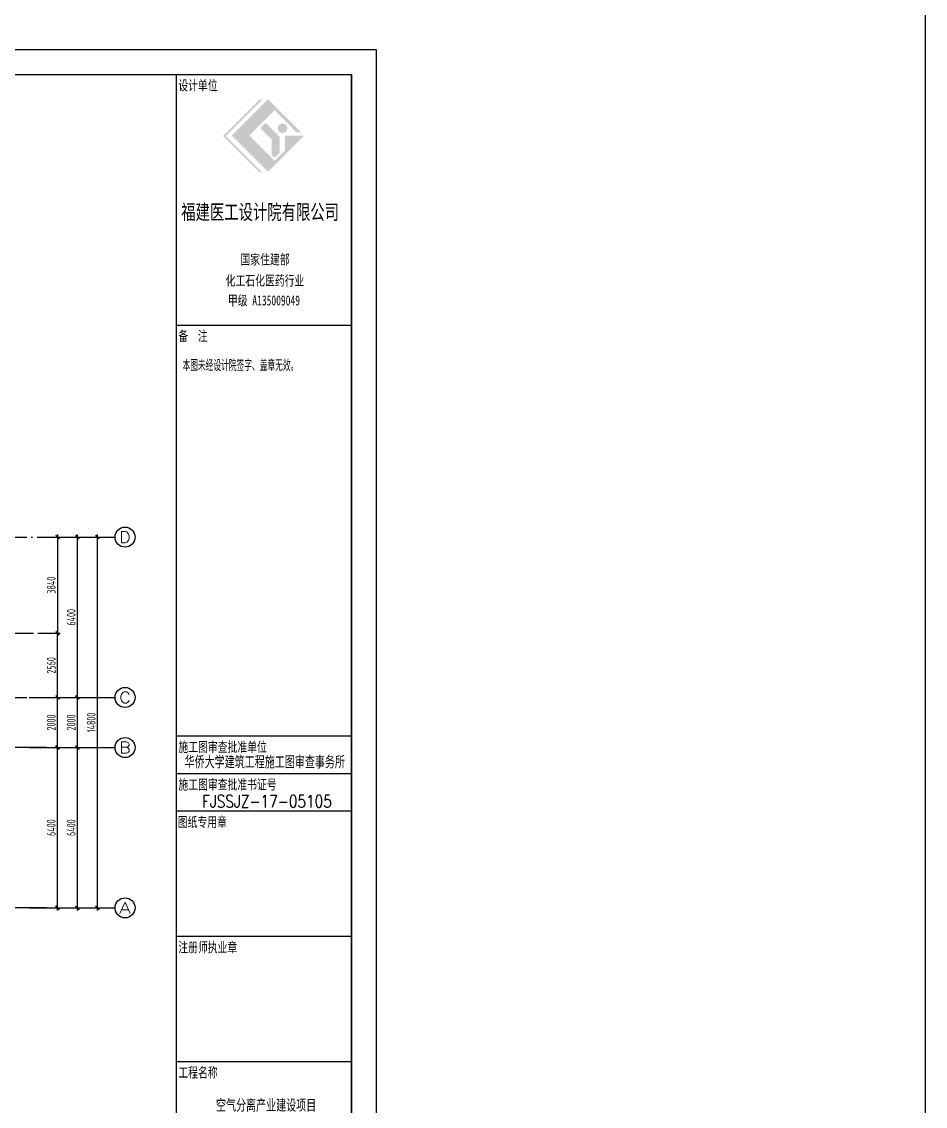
# Model space of a CAD drawing. Extents: x -472319 to -112444, y -516749 to -5704.
# Drawn here: x -148522 to -112444, y -319353 to -276059 of the extents above; entities that cross this region are included whole.
import ezdxf
from ezdxf.enums import TextEntityAlignment as Align

# ---------------------------------------------------------------- set-up
doc = ezdxf.new("R2010")
doc.units = 0
doc.header["$LTSCALE"] = 100
doc.header["$MEASUREMENT"] = 0
doc.linetypes.add('CENTER', pattern=[2, 1.25, -0.25, 0.25, -0.25])
doc.linetypes.add('DOTE', pattern=[2.42, 2, -0.2, 0.02, -0.2])
for name, color, linetype in [('AXIS', 3, 'Continuous'), ('AXIS_TEXT', 7, 'Continuous'), ('DOTE', 1, 'CENTER'), ('FRAME', 3, 'Continuous'), ('PUB_TEXT', 7, 'Continuous'), ('S_CL', 2, 'Continuous'), ('填充', 8, 'Continuous')]:
    doc.layers.add(name, color=color, linetype=linetype)
doc.styles.add('_HZTXT', font='txt.shx', dxfattribs={"width": 0.35, "bigfont": 'hztxt.shx'})
doc.styles.add('_TCH_AXIS', font='COMPLEX', dxfattribs={"bigfont": 'GBCBIG'})
doc.styles.add('COMPLEX', font='COMPLEX')
doc.styles.add('FRAME', font='simhei.ttf', dxfattribs={"width": 0.7})
doc.styles.add('HZ', font='tssdeng.shx', dxfattribs={"width": 0.6, "height": 350, "bigfont": 'a.shx'})
doc.dimstyles.new('DIMN', dxfattribs={"dimtxt": 350, "dimasz": 150, "dimexe": 100, "dimexo": 100, "dimgap": 75, "dimtad": 1, "dimdec": 0, "dimzin": 0, "dimdsep": 46, "dimtxsty": 'HZ', "dimblk": 'ARCHTICK', "dimcen": 0.09, "dimdle": 100, "dimclrd": 3, "dimclre": 3, "dimclrt": 7, "dimazin": 2, "dimtfac": 1, "dimtdec": 0, "dimtmove": 2, "dimatfit": 3, "dimldrblk": 'ARCHTICK', "dimfxl": 1, "dimtolj": 1, "dimtzin": 0, "dimarcsym": 0})

# ---------------------------------------------------------------- blocks, each defined once
blk = doc.blocks.new('_ArchTick')
at = {"color": 0, "linetype": 'ByBlock', "const_width": 0.4}
blk.add_lwpolyline([(-0.5, -0.5), (0.5, 0.5)], dxfattribs=at)
blk = doc.blocks.new('*D1470')
at = {"layer": 'AXIS', "color": 3, "lineweight": -2, "transparency": 16777216}
for p, q in [((-147431, -305032), (-146197, -305032)), ((-146297, -311532), (-146297, -304932)), ((-147431, -311432), (-146197, -311432))]:
    blk.add_line(p, q, dxfattribs=at)
at = {"layer": 'Defpoints', "color": 0, "transparency": 16777216}
for p in [(-147531, -305032), (-146297, -305032), (-147531, -311432)]:
    blk.add_point(p, dxfattribs=at)
at = {"layer": 'AXIS', "color": 3, "lineweight": -2, "transparency": 16777216, "xscale": 150, "yscale": 150, "zscale": 150}
for p, rotation in [((-146297, -305032), 90), ((-146297, -311432), 270)]:
    blk.add_blockref('_ArchTick', p, dxfattribs=dict(at, rotation=rotation))
at = {"layer": 'AXIS', "color": 7, "transparency": 16777216, "insert": (-146547, -308232), "char_height": 350, "attachment_point": 5, "rotation": 90, "style": 'HZ'}
blk.add_mtext('\\A1;6400', dxfattribs=at)
blk = doc.blocks.new('*D1471')
at = {"layer": 'AXIS', "color": 3, "lineweight": -2, "transparency": 16777216}
for p, q in [((-147431, -303032), (-146197, -303032)), ((-146297, -305132), (-146297, -302932)), ((-147431, -305032), (-146197, -305032))]:
    blk.add_line(p, q, dxfattribs=at)
at = {"layer": 'Defpoints', "color": 0, "transparency": 16777216}
for p in [(-147531, -303032), (-146297, -303032), (-147531, -305032)]:
    blk.add_point(p, dxfattribs=at)
at = {"layer": 'AXIS', "color": 3, "lineweight": -2, "transparency": 16777216, "xscale": 150, "yscale": 150, "zscale": 150}
for p, rotation in [((-146297, -303032), 90), ((-146297, -305032), 270)]:
    blk.add_blockref('_ArchTick', p, dxfattribs=dict(at, rotation=rotation))
at = {"layer": 'AXIS', "color": 7, "transparency": 16777216, "insert": (-146547, -304032), "char_height": 350, "attachment_point": 5, "rotation": 90, "style": 'HZ'}
blk.add_mtext('\\A1;2000', dxfattribs=at)
blk = doc.blocks.new('*D1472')
at = {"layer": 'AXIS', "color": 3, "lineweight": -2, "transparency": 16777216}
for p, q in [((-146297, -303132), (-146297, -296532)), ((-147431, -296632), (-146197, -296632)), ((-147431, -303032), (-146197, -303032))]:
    blk.add_line(p, q, dxfattribs=at)
at = {"layer": 'Defpoints', "color": 0, "transparency": 16777216}
for p in [(-147531, -296632), (-146297, -296632), (-147531, -303032)]:
    blk.add_point(p, dxfattribs=at)
at = {"layer": 'AXIS', "color": 3, "lineweight": -2, "transparency": 16777216, "xscale": 150, "yscale": 150, "zscale": 150}
for p, rotation in [((-146297, -296632), 90), ((-146297, -303032), 270)]:
    blk.add_blockref('_ArchTick', p, dxfattribs=dict(at, rotation=rotation))
at = {"layer": 'AXIS', "color": 7, "transparency": 16777216, "insert": (-146547, -299832), "char_height": 350, "attachment_point": 5, "rotation": 90, "style": 'HZ'}
blk.add_mtext('\\A1;6400', dxfattribs=at)
blk = doc.blocks.new('*D1473')
at = {"layer": 'AXIS', "color": 3, "lineweight": -2, "transparency": 16777216}
for p, q in [((-145497, -311532), (-145497, -296532)), ((-147431, -296632), (-145397, -296632)), ((-147431, -311432), (-145397, -311432))]:
    blk.add_line(p, q, dxfattribs=at)
at = {"layer": 'Defpoints', "color": 0, "transparency": 16777216}
for p in [(-147531, -296632), (-145497, -296632), (-147531, -311432)]:
    blk.add_point(p, dxfattribs=at)
at = {"layer": 'AXIS', "color": 3, "lineweight": -2, "transparency": 16777216, "xscale": 150, "yscale": 150, "zscale": 150}
for p, rotation in [((-145497, -296632), 90), ((-145497, -311432), 270)]:
    blk.add_blockref('_ArchTick', p, dxfattribs=dict(at, rotation=rotation))
at = {"layer": 'AXIS', "color": 7, "transparency": 16777216, "insert": (-145747, -304032), "char_height": 350, "attachment_point": 5, "rotation": 90, "style": 'HZ'}
blk.add_mtext('\\A1;14800', dxfattribs=at)
blk = doc.blocks.new('_AXISO')
blk.add_circle((0, 0), 0.5)
at = {"layer": 'AXIS_TEXT', "style": 'COMPLEX', "width": 1.041667}
blk.add_attdef('A', text='', height=0.56, dxfattribs=at).set_placement((-0.25, -0.28), (0.25, -0.28), align=Align.FIT)
blk = doc.blocks.new('A$C20674F94')
at = {"layer": 'FRAME'}
h = blk.add_hatch(color=256, dxfattribs=at)
h.paths.add_polyline_path([(79018, 55975), (80027, 56984), (80908, 56102), (81088, 56102), (79765, 57425), (78315, 55975), (79765, 54525), (81215, 55975), (80439, 55975), (80439, 55379), (80027, 54966)], flags=0)
edge = h.paths.add_edge_path(flags=0)
edge.add_arc((79844, 55787), 69.1, 0, 45, ccw=False)
edge.add_line((79913, 55787), (79913, 55203))
edge.add_line((79913, 55203), (80030, 55087))
edge.add_line((80030, 55087), (80228, 55285))
edge.add_line((80228, 55285), (80228, 55896))
edge.add_arc((80159, 55896), 69.1, 360, 405)
edge.add_line((80208, 55945), (79714, 56438))
edge.add_arc((79666, 56390), 69.1, 45, 135)
edge.add_line((79617, 56438), (79502, 56324))
edge.add_arc((79551, 56275), 69.1, 135, 225)
edge.add_line((79502, 56226), (79893, 55836))
edge = h.paths.add_edge_path(flags=0)
edge.add_arc((80345, 56268), 192, 0, 180)
edge.add_arc((80345, 56268), 192, 180, 360)
h.paths.add_polyline_path([(79406, 54525), (79504, 54525), (78072, 55956), (79541, 57425), (79444, 57425), (77975, 55956)], flags=0)
for p, q in [((84100, 59400), (0, 59400)), ((84100, 0), (84100, 59400)), ((83100, 58400), (2500, 58400)), ((76100, 58400), (76100, 1000)), ((83100, 1000), (83100, 58400)), ((76100, 48400), (83100, 48400)), ((83100, 32000), (76100, 32000)), ((83100, 30500), (76100, 30500)), ((83100, 29000), (76100, 29000)), ((83100, 24000), (76100, 24000)), ((83100, 19000), (76100, 19000))]:
    blk.add_line(p, q, dxfattribs=at)
at = {"layer": 'FRAME', "const_width": 50}
for points in [[(2500, 58400), (83100, 58400), (83100, 1000), (2500, 1000), (2500, 58400)], [(76100, 58400), (76100, 1000)]]:
    blk.add_lwpolyline(points, dxfattribs=at)
at = {"layer": 'FRAME', "style": 'FRAME'}
for s, height, width, p in [('设计单位', 400, 0.7, (76183, 57778)), ('福建医工设计院有限公司', 600, 0.7, (76297, 52623)), ('国家住建部', 400, 0.7, (78665, 50829)), ('化工石化医药行业', 400, 0.7, (78075, 49987)), ('甲级 A135009049', 400, 0.7, (78162, 49193)), ('备  注', 400, 0.7, (76184, 47774)), ('本图未经设计院签字、盖章无效。', 400, 0.55, (76350, 46615)), ('施工图审查批准单位', 400, 0.7, (76187, 31371)), ('施工图审查批准书证号', 400, 0.7, (76187, 29871)), ('图纸专用章', 400, 0.7, (76161, 28374)), ('注册师执业章', 400, 0.7, (76180, 23374)), ('工程名称', 400, 0.7, (76183, 18376))]:
    blk.add_text(s, height=height, dxfattribs=dict(at, width=width)).set_placement(p)
at = {"layer": 'PUB_TEXT', "style": '_HZTXT', "width": 0.8}
for s, p in [('华侨大学建筑工程施工图审查事务所', (76434, 30710)), ('FJSSJZ-17-05105', (77133, 29149)), ('空气分离产业建设项目', (77687, 17006))]:
    blk.add_text(s, height=500, dxfattribs=at).set_placement(p)
blk = doc.blocks.new('*D1499')
at = {"layer": 'Defpoints', "color": 0, "transparency": 16777216}
for p in [(-147946, -300472), (-147092, -300472), (-147946, -303032)]:
    blk.add_point(p, dxfattribs=at)
at = {"layer": '填充', "color": 3, "lineweight": -2, "transparency": 16777216}
for p, q in [((-147092, -303132), (-147092, -300372)), ((-147846, -300472), (-146992, -300472)), ((-147846, -303032), (-146992, -303032))]:
    blk.add_line(p, q, dxfattribs=at)
at = {"layer": '填充', "color": 3, "lineweight": -2, "transparency": 16777216, "xscale": 150, "yscale": 150, "zscale": 150}
for p, rotation in [((-147092, -300472), 90), ((-147092, -303032), 270)]:
    blk.add_blockref('_ArchTick', p, dxfattribs=dict(at, rotation=rotation))
at = {"layer": '填充', "color": 7, "transparency": 16777216, "insert": (-147342, -301752), "char_height": 350, "attachment_point": 5, "rotation": 90, "style": 'HZ'}
blk.add_mtext('\\A1;2560', dxfattribs=at)
blk = doc.blocks.new('*D1513')
at = {"layer": 'Defpoints', "color": 0, "transparency": 16777216}
for p in [(-147846, -296632), (-147846, -300472), (-147092, -300472)]:
    blk.add_point(p, dxfattribs=at)
at = {"layer": '填充', "color": 3, "lineweight": -2, "transparency": 16777216}
for p, q in [((-147092, -296532), (-147092, -300572)), ((-147746, -296632), (-146992, -296632)), ((-147746, -300472), (-146992, -300472))]:
    blk.add_line(p, q, dxfattribs=at)
at = {"layer": '填充', "color": 3, "lineweight": -2, "transparency": 16777216, "xscale": 150, "yscale": 150, "zscale": 150}
for p, rotation in [((-147092, -296632), 90), ((-147092, -300472), 270)]:
    blk.add_blockref('_ArchTick', p, dxfattribs=dict(at, rotation=rotation))
at = {"layer": '填充', "color": 7, "transparency": 16777216, "insert": (-147342, -298552), "char_height": 350, "attachment_point": 5, "rotation": 90, "style": 'HZ'}
blk.add_mtext('\\A1;3840', dxfattribs=at)
blk = doc.blocks.new('*D1434')
at = {"layer": 'AXIS', "color": 3, "lineweight": -2, "transparency": 16777216}
for p, q in [((-148226, -305032), (-146992, -305032)), ((-147092, -311532), (-147092, -304932)), ((-148226, -311432), (-146992, -311432))]:
    blk.add_line(p, q, dxfattribs=at)
at = {"layer": 'Defpoints', "color": 0, "transparency": 16777216}
for p in [(-148326, -305032), (-147092, -305032), (-148326, -311432)]:
    blk.add_point(p, dxfattribs=at)
at = {"layer": 'AXIS', "color": 3, "lineweight": -2, "transparency": 16777216, "xscale": 150, "yscale": 150, "zscale": 150}
for p, rotation in [((-147092, -305032), 90), ((-147092, -311432), 270)]:
    blk.add_blockref('_ArchTick', p, dxfattribs=dict(at, rotation=rotation))
at = {"layer": 'AXIS', "color": 7, "transparency": 16777216, "insert": (-147342, -308232), "char_height": 350, "attachment_point": 5, "rotation": 90, "style": 'HZ'}
blk.add_mtext('\\A1;6400', dxfattribs=at)
blk = doc.blocks.new('*D1435')
at = {"layer": 'AXIS', "color": 3, "lineweight": -2, "transparency": 16777216}
for p, q in [((-148226, -303032), (-146992, -303032)), ((-147092, -305132), (-147092, -302932)), ((-148226, -305032), (-146992, -305032))]:
    blk.add_line(p, q, dxfattribs=at)
at = {"layer": 'Defpoints', "color": 0, "transparency": 16777216}
for p in [(-148326, -303032), (-147092, -303032), (-148326, -305032)]:
    blk.add_point(p, dxfattribs=at)
at = {"layer": 'AXIS', "color": 3, "lineweight": -2, "transparency": 16777216, "xscale": 150, "yscale": 150, "zscale": 150}
for p, rotation in [((-147092, -303032), 90), ((-147092, -305032), 270)]:
    blk.add_blockref('_ArchTick', p, dxfattribs=dict(at, rotation=rotation))
at = {"layer": 'AXIS', "color": 7, "transparency": 16777216, "insert": (-147342, -304032), "char_height": 350, "attachment_point": 5, "rotation": 90, "style": 'HZ'}
blk.add_mtext('\\A1;2000', dxfattribs=at)

msp = doc.modelspace()

# ---------------------------------------------------------------- linework, layer by layer
at = {"layer": 'AXIS'}
for p, q in [((-147530.518, -296632.39), (-144796.518, -296632.39)), ((-147530.518, -303032.39), (-144796.518, -303032.39)), ((-147530.518, -305032.39), (-144796.518, -305032.39)), ((-147530.518, -311432.39), (-144796.518, -311432.39))]:
    msp.add_line(p, q, dxfattribs=at)
at = {"layer": 'DOTE', "linetype": 'DOTE', "ltscale": 10}
for p, q in [((-210823.148, -296632.39), (-147530.518, -296632.39)), ((-152474.329, -300472.39), (-147530.518, -300472.39)), ((-210823.148, -303032.39), (-147530.518, -303032.39)), ((-147530.518, -305032.39), (-210823.148, -305032.39)), ((-147530.518, -311432.39), (-210823.148, -311432.39))]:
    msp.add_line(p, q, dxfattribs=at)
at = {"layer": 'S_CL', "color": 7}
msp.add_lwpolyline([(-472319, -5703.5), (-112444, -5703.5), (-112444, -516749), (-472319, -516749)], close=True, dxfattribs=at)

# ---------------------------------------------------------------- block references
at = {"layer": 'AXIS'}
ref = msp.add_blockref('_AXISO', (-144396.518, -296632.39), dxfattribs=dict(at, xscale=800, yscale=800, zscale=800))
ref.add_attrib('A', 'D', dxfattribs={"layer": 'AXIS_TEXT', "height": 452.548, "style": '_TCH_AXIS', "width": 1.235294}).set_placement((-144622.792, -296858.665), (-144170.244, -296858.665), align=Align.FIT)
ref = msp.add_blockref('_AXISO', (-144396.518, -303032.39), dxfattribs=dict(at, xscale=800, yscale=800, zscale=800))
ref.add_attrib('A', 'C', dxfattribs={"layer": 'AXIS_TEXT', "height": 452.548, "style": '_TCH_AXIS', "width": 1.4}).set_placement((-144622.792, -303258.665), (-144170.244, -303258.665), align=Align.FIT)
ref = msp.add_blockref('_AXISO', (-144396.518, -305032.39), dxfattribs=dict(at, xscale=800, yscale=800, zscale=800))
ref.add_attrib('A', 'B', dxfattribs={"layer": 'AXIS_TEXT', "height": 452.548, "style": '_TCH_AXIS', "width": 1.235294}).set_placement((-144622.792, -305258.665), (-144170.244, -305258.665), align=Align.FIT)
ref = msp.add_blockref('_AXISO', (-144396.518, -311432.39), dxfattribs=dict(at, xscale=800, yscale=800, zscale=800))
ref.add_attrib('A', 'A', dxfattribs={"layer": 'AXIS_TEXT', "height": 452.548, "style": '_TCH_AXIS', "width": 1.166667}).set_placement((-144622.792, -311658.665), (-144170.244, -311658.665), align=Align.FIT)
at = {"layer": '填充'}
msp.add_blockref('A$C20674F94', (-218450.5, -336578.5), dxfattribs=at)

# ---------------------------------------------------------------- dimensions: what is measured, and where the dimension line sits
at = {"layer": 'AXIS'}
for p1, p2, distance, picture, middle in [((-147530.518, -303032.39), (-147530.518, -296632.39), -1234, '*D1472', (-146546.518, -299832.39)), ((-147530.518, -311432.39), (-147530.518, -296632.39), -2034, '*D1473', (-145746.518, -304032.39)), ((-148325.501, -305032.39), (-148325.501, -303032.39), -1234, '*D1435', (-147341.501, -304032.39)), ((-147530.518, -305032.39), (-147530.518, -303032.39), -1234, '*D1471', (-146546.518, -304032.39)), ((-148325.501, -311432.39), (-148325.501, -305032.39), -1234, '*D1434', (-147341.501, -308232.39)), ((-147530.518, -311432.39), (-147530.518, -305032.39), -1234, '*D1470', (-146546.518, -308232.39))]:
    dim = msp.add_aligned_dim(p1=p1, p2=p2, distance=distance, dimstyle='DIMN', dxfattribs=at)
    dim.commit()
    dim.dimension.update_dxf_attribs({"geometry": picture, "text_midpoint": middle})
at = {"layer": '填充', "color": 7}
for p1, p2, picture, middle in [((-147845.501, -296632.39), (-147845.501, -300472.39), '*D1513', (-147341.501, -298552.39)), ((-147945.501, -303032.39), (-147945.501, -300472.39), '*D1499', (-147341.501, -301752.39))]:
    dim = msp.add_linear_dim(base=(-147091.501, -300472.39), p1=p1, p2=p2, angle=90, dimstyle='DIMN', override={"dimfxl": 100}, dxfattribs=at)
    dim.commit()
    dim.dimension.update_dxf_attribs({"geometry": picture, "text_midpoint": middle})

doc.saveas('drawing.dxf')
